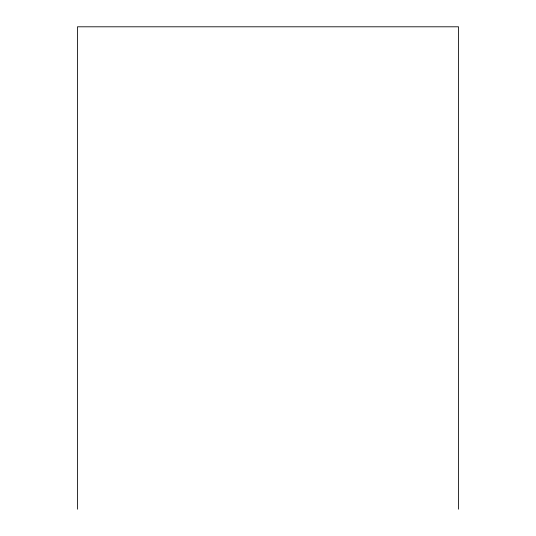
<?xml version="1.0" encoding="UTF-8"?>
<svg xmlns="http://www.w3.org/2000/svg" width="536" height="536" viewBox="0 0 536 536"><rect width="100%" height="100%" fill="white"/><g stroke="black" fill="none" stroke-linecap="round" stroke-linejoin="round"><path stroke-width="0.8" d="M458.541 509.2L458.541 26.8L77.459 26.8L77.459 509.2"/></g></svg>
